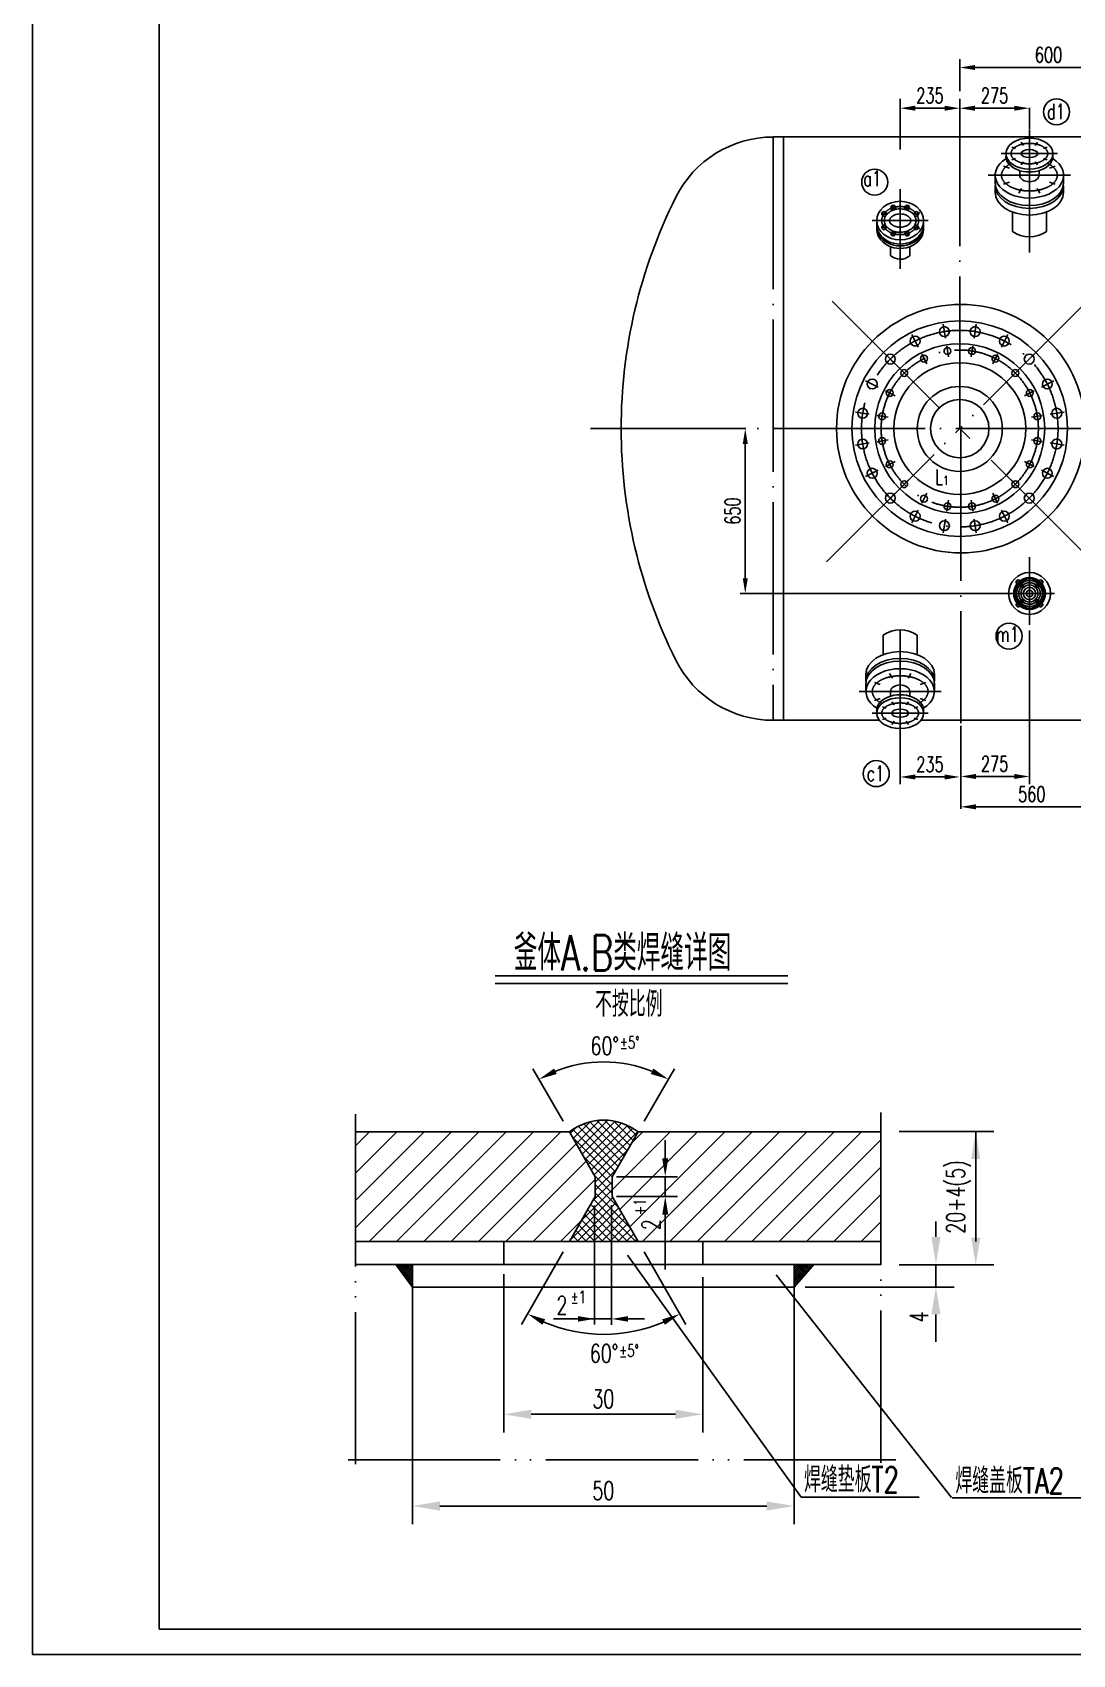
# Model space of a CAD drawing. Extents: x -54047 to 31317, y -2 to 11950.
# Drawn here: x -19668 to -15566, y 0 to 6396 of the extents above; entities that cross this region are included whole.
import ezdxf
from ezdxf.enums import TextEntityAlignment as Align

# ---------------------------------------------------------------- set-up
doc = ezdxf.new("R2010")
doc.units = 0
doc.header["$LTSCALE"] = 20
for name, pattern in [('DASHDOT-M', [36, 30, -3, 0, -3]), ('DASHDOT-S', [14, 10, -2, 0, -2]), ('DIVIDE-M', [39, 30, -3, 0, -3, 0, -3])]:
    doc.linetypes.add(name, pattern=pattern)
doc.layers.get('0').update_dxf_attribs({"linetype": 'CONTINUOUS'})
doc.styles.add('HZ', font='ROMANS.shx', dxfattribs={"width": 0.7, "height": 60, "bigfont": 'HLFSD.shx'})

msp = doc.modelspace()

# ---------------------------------------------------------------- hatches: boundary and pattern name
at = {"linetype": 'Continuous'}
h = msp.add_hatch(dxfattribs=at)
h.set_pattern_fill('ANSI31', scale=24, style=0)
h.set_pattern_definition([(45, (-32890.174, -6563.706), (-53.88154, 53.88154), [])])
h.paths.add_polyline_path([(-16322, 1629), (-16322, 2061.1), (-17279.7, 2061.1), (-17382, 1884.1), (-17382, 1845), (-17382, 1806), (-17279.8, 1629), (-17024.2, 1629)])
h.paths.add_polyline_path([(-18393.7, 2061.1), (-18393.7, 1629), (-17809, 1629), (-17550.5, 1629), (-17448.3, 1806), (-17448.3, 1845), (-17448.3, 1884.1), (-17550.5, 2061.1)])
h.paths.add_polyline_path([(-17174.8, 1662.7), (-17174.8, 1732.3), (-17282.8, 1732.3), (-17282.8, 1662.7)], flags=24)
h.paths.add_polyline_path([(-17236.4, 1726.5), (-17236.4, 1803.3), (-17308.4, 1803.3), (-17308.4, 1726.5)], flags=24)
h = msp.add_hatch(dxfattribs=at)
h.set_pattern_fill('ANSI37', scale=7.2, style=0)
h.set_pattern_definition([(45, (-32890.174, -6563.706), (-16.16446, 16.16446), []), (135, (-32890.174, -6563.706), (-16.16446, -16.16446), [])])
h.paths.add_polyline_path([(-17279.7, 2061.1, 0.341467), (-17550.5, 2061.1), (-17448.3, 1884.1), (-17448.3, 1845), (-17448.3, 1806), (-17550.5, 1629), (-17384.3, 1629), (-17279.8, 1629), (-17382, 1806), (-17382, 1845), (-17382, 1884.1)])
h = msp.add_hatch(dxfattribs=at)
h.set_pattern_fill('ANSI37', scale=1.8, angle=-90, style=0)
h.set_pattern_definition([(315, (-27084.947, 11134.877), (4.0411153, 4.0411153), []), (45, (-27084.947, 11134.877), (-4.0411153, 4.0411153), [])])
h.paths.add_polyline_path([(-16664.2, 1449), (-16585.6, 1539), (-16664.2, 1539)])
h.paths.add_polyline_path([(-18169, 1449), (-18169, 1539), (-18236.6, 1539)])

# ---------------------------------------------------------------- linework, layer by layer
at = {"color": 7, "linetype": 'Continuous'}
for p, q in [((-19667.8, 0), (-19667.8, 11880)), ((-16011.1, 6164.3), (-16011.1, 6290.5)), ((-16011.1, 6288.5), (-16011.1, 6255.7)), ((-15951.1, 6257.7), (-15411, 6257.7)), ((-16246.1, 5934.3), (-16246.1, 6134.3)), ((-16246.1, 6132.3), (-16246.1, 6095.2)), ((-16186.1, 6097.2), (-16071.1, 6097.2)), ((-16011.1, 5934.3), (-16011.1, 6134.3)), ((-16011.1, 6132.3), (-16011.1, 6095.2)), ((-15951.1, 6097.2), (-15796.5, 6097.2)), ((-15736.5, 6014.1), (-15736.5, 6099.2)), ((-16874.9, 4833.8), (-16854.9, 4833.8)), ((-16856.9, 4243.8), (-16856.9, 4773.8)), ((-15836.1, 4183.8), (-16876.9, 4183.8)), ((-16874.9, 4183.8), (-16854.9, 4183.8)), ((-15736.1, 4037.2), (-15736.1, 3431.5)), ((-16246.1, 3656), (-16246.1, 3431.5)), ((-16007.1, 3438), (-16007.1, 3661.5)), ((-16007.1, 3614.7), (-16007.1, 3334.7)), ((-16246.1, 3433.5), (-16246.1, 3462.3)), ((-16186.1, 3460.3), (-16071.1, 3460.3)), ((-15951.1, 3462.3), (-15796.1, 3462.3)), ((-16007.1, 3385.3), (-16007.1, 3340.6)), ((-15947.1, 3342.6), (-15507.1, 3342.6)), ((-17842.9, 2646), (-16689.5, 2646)), ((-17574.5, 2102.7), (-17694.2, 2310.1)), ((-17255.7, 2102.7), (-17136, 2310.1)), ((-16250, 2062.2), (-15876.2, 2062.2)), ((-15948.2, 2062.2), (-15948.2, 1629)), ((-17172.5, 1956.1), (-17172.5, 2028.1)), ((-17364.1, 1884.1), (-17124.5, 1884.1)), ((-17172.5, 1884.1), (-17172.5, 1806)), ((-17365, 1806), (-17124.5, 1806)), ((-17451.2, 1770.1), (-17451.2, 1301.7)), ((-17384.3, 1772.1), (-17384.3, 1299.8)), ((-17172.5, 1734), (-17172.5, 1518.8)), ((-16105, 1647), (-16105, 1708)), ((-18169, 1449), (-18236.6, 1539)), ((-17574.5, 1587.3), (-17739.5, 1301.6)), ((-16636.2, 621.1), (-17321, 1575.3)), ((-17255.7, 1587.3), (-17090.7, 1301.6)), ((-16664.2, 1449), (-16585.6, 1539)), ((-16250, 1536.4), (-15876.2, 1536.4)), ((-16105, 1539), (-16105, 1449)), ((-17809, 1500.4), (-17809, 875.3)), ((-17024.2, 1487.4), (-17024.2, 875.3)), ((-16043.1, 619.3), (-16735.6, 1497.4)), ((-18169, 1467), (-18169, 513.7)), ((-16664.2, 1467), (-16664.2, 513.7)), ((-16621.2, 1449), (-16033, 1449)), ((-17384.3, 1323.5), (-17613.7, 1323.5)), ((-17319.5, 1323.5), (-17254.7, 1323.5)), ((-16105, 1341), (-16105, 1233)), ((-17132.2, 947.3), (-17701, 947.3)), ((-16772.2, 585.7), (-18061, 585.7)), ((-16636.2, 621.1), (-16171.2, 621.1)), ((-16041.7, 617.5), (-15529.7, 617.5)), ((-2867.8, 0), (-19667.8, 0))]:
    msp.add_line(p, q, dxfattribs=at)
at = {"color": 4, "linetype": 'Continuous'}
for p, q in [((-19167.8, 100), (-19167.8, 11780)), ((-14839.2, 5983.8), (-16746.5, 5983.8)), ((-16706.5, 5983.8), (-16706.5, 3683.8)), ((-15759.7, 5950.6), (-15768.8, 5963.3)), ((-15713.4, 5950.6), (-15704.3, 5963.3)), ((-15791.9, 5938.4), (-15806.2, 5943.6)), ((-15791.9, 5898.4), (-15806.2, 5893.3)), ((-15759.7, 5886.3), (-15768.8, 5873.6)), ((-15713.4, 5886.3), (-15704.3, 5873.6)), ((-15681.2, 5938.4), (-15666.9, 5943.6)), ((-15681.2, 5898.4), (-15666.9, 5893.3)), ((-15871.5, 5833), (-15871.5, 5799.4)), ((-15815.3, 5860.5), (-15838.1, 5868.5)), ((-15774.5, 5833), (-15774.5, 5851.1)), ((-15698.5, 5833), (-15698.5, 5851.1)), ((-15657.8, 5860.5), (-15635, 5868.5)), ((-15601.5, 5833), (-15601.5, 5799.4)), ((-15871.5, 5762.1), (-15871.5, 5788.5)), ((-15815.3, 5805.5), (-15838.1, 5797.6)), ((-15767.4, 5780.7), (-15778.2, 5762.4)), ((-15705.7, 5780.7), (-15694.9, 5762.4)), ((-15657.8, 5805.5), (-15635, 5797.6)), ((-15601.5, 5762.1), (-15601.5, 5788.5)), ((-15803.5, 5610.6), (-15803.5, 5687.7)), ((-15669.5, 5610.6), (-15669.5, 5687.7)), ((-16284.1, 5516.5), (-16284.1, 5551)), ((-16208.1, 5515.7), (-16208.1, 5551)), ((-16313.1, 4019.8), (-16313.1, 3946.3)), ((-16179.1, 4019.8), (-16179.1, 3946.3)), ((-16381.1, 3868.3), (-16381.1, 3841.8)), ((-16277, 3849.7), (-16287.8, 3867.9)), ((-16215.2, 3849.7), (-16204.5, 3867.9)), ((-16111.1, 3868.3), (-16111.1, 3841.8)), ((-16381.1, 3797.3), (-16381.1, 3831)), ((-16324.8, 3824.8), (-16347.6, 3832.8)), ((-16284.1, 3797.3), (-16284.1, 3779.2)), ((-16208.1, 3797.3), (-16208.1, 3779.2)), ((-16167.4, 3824.8), (-16144.6, 3832.8)), ((-16111.1, 3797.3), (-16111.1, 3831)), ((-16324.8, 3769.8), (-16347.6, 3761.9)), ((-16301.5, 3731.9), (-16315.7, 3737.1)), ((-16269.3, 3744.1), (-16278.4, 3756.7)), ((-16223, 3744.1), (-16213.8, 3756.7)), ((-16190.7, 3731.9), (-16176.5, 3737.1)), ((-16167.4, 3769.8), (-16144.6, 3761.9)), ((-16746.5, 3683.8), (-16328.2, 3683.8)), ((-16301.5, 3691.9), (-16315.7, 3686.8)), ((-16269.3, 3679.7), (-16278.4, 3667.1)), ((-16223, 3679.7), (-16213.8, 3667.1)), ((-16190.7, 3691.9), (-16176.5, 3686.8)), ((-16164, 3683.8), (-14459.2, 3683.8)), ((-17842.9, 2676), (-16689.5, 2676)), ((-18393.7, 2061.1), (-17550.5, 2061.1)), ((-17448.3, 1884.1), (-17550.5, 2061.1)), ((-17382, 1884.1), (-17279.7, 2061.1)), ((-17279.7, 2061.1), (-16322, 2061.1)), ((-17448.3, 1884.1), (-17448.3, 1845)), ((-17382, 1884.1), (-17382, 1845)), ((-17448.3, 1806), (-17550.5, 1628.9)), ((-17448.3, 1806), (-17448.3, 1845)), ((-17382, 1806), (-17382, 1845)), ((-17382, 1806), (-17279.7, 1628.9)), ((-18393.7, 1629), (-17809, 1629)), ((-17809, 1539), (-17809, 1629)), ((-17809, 1629), (-17384.3, 1629)), ((-17384.2, 1629), (-17024.2, 1629)), ((-17024.2, 1629), (-16322, 1629)), ((-17024.2, 1539), (-17024.2, 1629)), ((-16322, 1537.4), (-18393.7, 1537.4)), ((-18169, 1449), (-18169, 1539)), ((-16664.2, 1449), (-16664.2, 1539)), ((-18169, 1449), (-17809, 1449)), ((-17809, 1449), (-16664.2, 1449)), ((-2967.8, 100), (-19167.8, 100))]:
    msp.add_line(p, q, dxfattribs=at)
at = {"color": 1, "linetype": 'DASHDOT-M'}
for p, q in [((-16746.5, 5983.8), (-16746.5, 3683.8)), ((-16011.1, 4833.8), (-16011.1, 5983.8)), ((-15736.5, 5863.2), (-15736.5, 6012.1)), ((-15736.5, 5542.4), (-15736.5, 5995)), ((-15625.5, 5918.4), (-15847.5, 5918.4)), ((-15574.5, 5833), (-15898.5, 5833)), ((-16246.1, 5694.5), (-16246.1, 5778.2)), ((-15736.5, 5803.8), (-15736.5, 5528.5)), ((-16269.7, 5695.7), (-16278, 5715.6)), ((-16246.1, 5464.5), (-16246.1, 5723.1)), ((-16246.1, 5501.8), (-16246.1, 5723.1)), ((-16222.5, 5695.7), (-16214.2, 5715.6)), ((-16357.1, 5654.1), (-16135.1, 5654.1)), ((-16299.9, 5676.4), (-16319.8, 5684.6)), ((-16299.9, 5631.8), (-16319.8, 5623.6)), ((-16190.7, 5677.1), (-16169.2, 5686)), ((-16189.1, 5630.5), (-16169.2, 5622.2)), ((-16269.7, 5612.5), (-16278, 5592.6)), ((-16222.5, 5612.5), (-16214.2, 5592.6)), ((-16514.4, 5337), (-16011.1, 4833.8)), ((-15492.9, 5352), (-16011.1, 4833.8)), ((-17467.1, 4833.8), (-8994.1, 4833.8)), ((-16536.9, 4308), (-16011.1, 4833.8)), ((-15462.8, 4285.4), (-16011.1, 4833.8)), ((-16007.1, 4833.8), (-16007.1, 3672)), ((-15736.1, 4327.2), (-15736.1, 4060.2)), ((-15772.7, 4220.3), (-15787.9, 4235.6)), ((-15736.1, 4282.8), (-15736.1, 4084.8)), ((-15736.1, 4252.8), (-15736.1, 4114.8)), ((-15699.6, 4220.3), (-15684.3, 4235.6)), ((-15637.1, 4183.8), (-15835.1, 4183.8)), ((-15667.1, 4183.8), (-15805.1, 4183.8)), ((-15760.2, 4207.9), (-15772.1, 4219.8)), ((-15760.2, 4159.6), (-15772.1, 4147.8)), ((-15712, 4207.9), (-15700.1, 4219.8)), ((-15712, 4159.6), (-15700.1, 4147.8)), ((-15772.7, 4147.2), (-15787.9, 4131.9)), ((-15699.6, 4147.2), (-15684.3, 4131.9)), ((-16246.1, 4040.6), (-16246.1, 3628.2)), ((-16084.1, 3797.3), (-16408.1, 3797.3)), ((-16135.1, 3711.9), (-16357.1, 3711.9))]:
    msp.add_line(p, q, dxfattribs=at)
at = {"color": 1, "linetype": 'DASHDOT-S'}
for p, q in [((-16076.3, 5245.2), (-16067.6, 5190.5)), ((-15945.9, 5245.2), (-15954.6, 5190.5)), ((-16200.2, 5205), (-16175.1, 5155.6)), ((-15822, 5205), (-15847.1, 5155.6)), ((-16305.7, 5128.4), (-16266.5, 5089.2)), ((-16141.1, 5088.8), (-16160.5, 5127)), ((-16055.9, 5116.5), (-16062.6, 5158.9)), ((-15966.3, 5116.5), (-15959.6, 5158.9)), ((-15881.2, 5088.8), (-15861.7, 5127)), ((-15716.5, 5128.4), (-15755.7, 5089.2)), ((-16213.5, 5036.2), (-16243.9, 5066.5)), ((-15808.7, 5036.2), (-15778.4, 5066.5)), ((-16382.3, 5022.9), (-16332.9, 4997.7)), ((-15639.9, 5022.9), (-15689.3, 4997.7)), ((-16266.1, 4963.7), (-16304.4, 4983.2)), ((-15756.1, 4963.7), (-15717.8, 4983.2)), ((-16422.6, 4898.9), (-16367.9, 4890.3)), ((-16293.8, 4878.5), (-16336.2, 4885.3)), ((-15728.4, 4878.5), (-15686, 4885.3)), ((-15599.6, 4898.9), (-15654.4, 4890.3)), ((-16422.6, 4768.6), (-16367.9, 4777.3)), ((-16293.8, 4789), (-16336.2, 4782.3)), ((-15728.4, 4789), (-15686, 4782.3)), ((-15599.6, 4768.6), (-15654.4, 4777.3)), ((-16382.3, 4644.6), (-16332.9, 4669.8)), ((-16266.1, 4703.8), (-16304.4, 4684.3)), ((-15756.1, 4703.8), (-15717.8, 4684.3)), ((-15639.9, 4644.6), (-15689.3, 4669.8)), ((-16213.5, 4631.4), (-16243.9, 4601)), ((-15808.7, 4631.4), (-15778.4, 4601)), ((-16305.7, 4539.2), (-16266.5, 4578.4)), ((-16141.1, 4578.7), (-16160.5, 4540.5)), ((-16055.9, 4551.1), (-16062.6, 4508.6)), ((-15966.3, 4551.1), (-15959.6, 4508.6)), ((-15881.2, 4578.7), (-15861.7, 4540.5)), ((-15716.5, 4539.2), (-15755.7, 4578.4)), ((-16200.2, 4462.6), (-16175.1, 4511.9)), ((-15822, 4462.6), (-15847.1, 4511.9)), ((-16076.3, 4422.3), (-16067.6, 4477)), ((-15945.9, 4422.3), (-15954.6, 4477))]:
    msp.add_line(p, q, dxfattribs=at)
at = {"color": 3, "linetype": 'DIVIDE-M'}
for p, q in [((-18393.7, 2130.3), (-18393.7, 710.6)), ((-16322, 2136.7), (-16322, 695.4)), ((-16263, 768.3), (-18444.4, 768.3))]:
    msp.add_line(p, q, dxfattribs=at)
at = {"color": 4, "linetype": 'Continuous'}
for centre, radius in [((-15629.4, 6082.9), 51.3), ((-16346.6, 5805.6), 51.3), ((-16273.9, 5705.6), 9), ((-16218.4, 5705.6), 9), ((-16309.9, 5680.5), 9), ((-16309.9, 5627.7), 9), ((-16182.4, 5680.5), 9), ((-16182.4, 5627.7), 9), ((-16273.9, 5602.5), 9), ((-16218.4, 5602.5), 9), ((-16007.1, 4833.8), 490), ((-16011.1, 4833.8), 425), ((-16187, 5179), 19.5), ((-16071.7, 5216.5), 19.5), ((-15950.5, 5216.5), 19.5), ((-15835.2, 5179), 19.5), ((-16011.1, 4833.8), 335), ((-16285.1, 5107.8), 19.5), ((-16151.8, 5110), 13.5), ((-16059.6, 5139.9), 13.5), ((-15962.6, 5139.9), 13.5), ((-15870.4, 5110), 13.5), ((-15737.1, 5107.8), 19.5), ((-16011.1, 4833.8), 260), ((-16230.3, 5053), 13.5), ((-15791.9, 5053), 13.5), ((-16356.4, 5009.7), 19.5), ((-16011.1, 4832.6), 167.5), ((-15665.8, 5009.7), 19.5), ((-16287.3, 4974.5), 13.5), ((-16011.1, 4833.8), 115.1), ((-15734.9, 4974.5), 13.5), ((-16393.8, 4894.4), 19.5), ((-16317.3, 4882.3), 13.5), ((-15704.9, 4882.3), 13.5), ((-15628.4, 4894.4), 19.5), ((-16317.3, 4785.3), 13.5), ((-15704.9, 4785.3), 13.5), ((-16393.8, 4773.1), 19.5), ((-15628.4, 4773.1), 19.5), ((-16356.4, 4657.8), 19.5), ((-16287.3, 4693), 13.5), ((-15734.9, 4693), 13.5), ((-15665.8, 4657.8), 19.5), ((-16230.3, 4614.6), 13.5), ((-15791.9, 4614.6), 13.5), ((-16285.1, 4559.8), 19.5), ((-16151.8, 4557.5), 13.5), ((-15870.4, 4557.5), 13.5), ((-15737.1, 4559.8), 19.5), ((-16187, 4488.5), 19.5), ((-16059.6, 4527.6), 13.5), ((-15962.6, 4527.6), 13.5), ((-15835.2, 4488.5), 19.5), ((-16071.7, 4451), 19.5), ((-15950.5, 4451), 19.5), ((-15736.1, 4183.8), 82.5), ((-15736.1, 4183.8), 57.5), ((-15780.3, 4228), 9), ((-15736.1, 4183.8), 51), ((-15691.9, 4228), 9), ((-15766.2, 4213.8), 7), ((-15766.2, 4153.7), 7), ((-15736.1, 4183.8), 34), ((-15736.1, 4183.8), 24.5), ((-15736.1, 4183.8), 12.5), ((-15706.1, 4213.8), 7), ((-15706.1, 4153.7), 7), ((-15780.3, 4139.6), 9), ((-15691.9, 4139.6), 9), ((-15816.9, 4015.4), 51.3), ((-16340.3, 3473.4), 51.3)]:
    msp.add_circle(centre, radius, dxfattribs=at)
at = {"color": 1, "linetype": 'DASHDOT-M'}
for centre, radius in [((-16011.1, 4833.8), 387.5), ((-16011.1, 4833.8), 310), ((-15736.1, 4183.8), 62.5), ((-15736.1, 4183.8), 42.5)]:
    msp.add_circle(centre, radius, dxfattribs=at)
at = {"color": 4, "linetype": 'Continuous'}
for centre, radius, start, end in [((-16746.5, 5553.7), 430, 90, 153.43495), ((-15306.5, 4833.8), 2039.9, 153.43495, 180), ((-15736.5, 5707.7), 118, 235.38778, 304.61225), ((-16245.6, 5559.5), 57.7, 228.18713, 310.58579), ((-15306.5, 4833.8), 2039.9, 180, 206.56505), ((-16246.1, 3922.7), 118, 55.38775, 124.61222), ((-16746.5, 4113.8), 430, 206.56505, 270), ((-17415.1, 1886), 221.4, 52.29336, 127.70664)]:
    msp.add_arc(centre, radius, start, end, dxfattribs=at)
at = {"color": 7, "linetype": 'Continuous'}
for centre, radius, start, end in [((-17415.1, 1826.6), 510.2, 68.0921, 111.9079), ((-17415.1, 1863.4), 600.8, 246.87085, 293.12915)]:
    msp.add_arc(centre, radius, start, end, dxfattribs=at)
at = {"color": 4, "linetype": 'Continuous', "extrusion": (0, 0, -1)}
for major_axis, ratio in [((-92.5, 0), 0.659459), ((-33, 0), 0.483876)]:
    msp.add_ellipse((-15736.5, 5918.4), major_axis=major_axis, ratio=ratio, dxfattribs=at)
at = {"color": 1, "linetype": 'DASHDOT-M', "extrusion": (0, 0, -1)}
msp.add_ellipse((-15736.5, 5918.4), major_axis=(-72.5, 0), ratio=0.555876, dxfattribs=at)
at = {"color": 4, "linetype": 'Continuous', "extrusion": (0, 0, -1)}
for centre, major_axis, ratio, start_param, end_param in [((-15736.5, 5833), (135, 0), 0.665859, -0.823597, 3.965189), ((-15736.5, 5906.8), (-92.5, 0), 0.659459, 3.045666, 6.379112), ((-15736.5, 5833), (-38, 0), 0.681241, 3.141593, 6.283185), ((-15736.5, 5803.1), (-135, 0), 0.665859, 3.141593, 6.283185), ((-15736.5, 5792.2), (-135, 0), 0.665859, 3.141593, 6.283185), ((-15736.5, 5765.8), (-135, 0), 0.665859, 3.141593, 6.283185), ((-16246.1, 5654.1), (92.5, 0), 0.822921, 3.141593, 6.283185)]:
    msp.add_ellipse(centre, major_axis=major_axis, ratio=ratio, start_param=start_param, end_param=end_param, dxfattribs=at)
at = {"color": 1, "linetype": 'DASHDOT-M', "extrusion": (0, 0, -1)}
for centre, major_axis, ratio, start_param, end_param in [((-15736.5, 5833), (-110, 0), 0.564191, 2.282577, 7.142201), ((-16246.1, 5654.1), (72.5, 0), 0.76443, 3.141593, 6.283185), ((-16246.1, 3797.3), (110, 0), 0.564191, 2.282577, 7.142201)]:
    msp.add_ellipse(centre, major_axis=major_axis, ratio=ratio, start_param=start_param, end_param=end_param, dxfattribs=at)
at = {"color": 1, "linetype": 'DASHDOT-M'}
for centre, major_axis, ratio, start_param, end_param in [((-15736.5, 5833), (110, 0), 0.564191, 2.282577, 7.142201), ((-16246.1, 5654.1), (72.5, 0), 0.76443, 3.141593, 6.283185), ((-16246.1, 3797.3), (-110, 0), 0.564191, 2.282577, 7.142201)]:
    msp.add_ellipse(centre, major_axis=major_axis, ratio=ratio, start_param=start_param, end_param=end_param, dxfattribs=at)
at = {"color": 4, "linetype": 'Continuous'}
for centre, major_axis, ratio, start_param, end_param in [((-16246.1, 5637.7), (92.5, 0), 0.822921, 3.033671, 6.391107), ((-16246.1, 5630.4), (92.5, 0), 0.822921, 3.033671, 6.391107), ((-16246.1, 5620.4), (92.5, 0), 0.822921, 3.033671, 6.391107), ((-16246.1, 5654.1), (92.5, 0), 0.822921, 3.141593, 6.283185), ((-16246.1, 3864.6), (-135, 0), 0.665859, 3.141593, 6.283185), ((-16246.1, 3838.1), (-135, 0), 0.665859, 3.141593, 6.283185), ((-16246.1, 3827.3), (-135, 0), 0.665859, 3.141593, 6.283185), ((-16246.1, 3797.3), (-135, 0), 0.665859, 2.317996, 7.106782), ((-16246.1, 3723.6), (-92.5, 0), 0.659459, 3.045666, 6.379112), ((-16246.1, 3797.3), (-38, 0), 0.681241, 3.141593, 6.283185)]:
    msp.add_ellipse(centre, major_axis=major_axis, ratio=ratio, start_param=start_param, end_param=end_param, dxfattribs=at)
for major_axis, ratio in [((-92.5, 0), 0.659459), ((-33, 0), 0.483876)]:
    msp.add_ellipse((-16246.1, 3711.9), major_axis=major_axis, ratio=ratio, dxfattribs=at)
at = {"color": 1, "linetype": 'DASHDOT-M'}
msp.add_ellipse((-16246.1, 3711.9), major_axis=(-72.5, 0), ratio=0.555876, dxfattribs=at)
at = {"color": 4, "linetype": 'Continuous'}
for points, knots in [([(-16308.6, 5654.1), (-16308.6, 5655.9), (-16308.5, 5657.7), (-16308, 5660.5), (-16307.8, 5661.5), (-16307.2, 5663.6), (-16306.9, 5664.6), (-16305.5, 5668.6), (-16304, 5671.5), (-16300.9, 5676.1), (-16299.5, 5677.8), (-16296.5, 5681.2), (-16294.8, 5682.8), (-16291.1, 5685.9), (-16289.1, 5687.4), (-16285, 5690.1), (-16282.9, 5691.2), (-16278.6, 5693.4), (-16276.3, 5694.4), (-16271.6, 5696.2), (-16269.1, 5696.9), (-16264.1, 5698.3), (-16261.5, 5698.8), (-16255.3, 5699.8), (-16251.5, 5700.1), (-16244, 5700.3), (-16240.3, 5700.1), (-16233.6, 5699.3), (-16230.6, 5698.8), (-16224.3, 5697.3), (-16221, 5696.3), (-16214.8, 5693.9), (-16211.8, 5692.6), (-16206.3, 5689.5), (-16203.8, 5687.9), (-16199.1, 5684.3), (-16197, 5682.4), (-16192.3, 5677.5), (-16190, 5674.4), (-16187.1, 5669.1), (-16186.1, 5667), (-16185, 5663.8), (-16184.7, 5662.7), (-16184.2, 5660.6), (-16184, 5659.5), (-16183.7, 5657), (-16183.6, 5655.6), (-16183.6, 5654.1)], [3.141593, 3.141593, 3.141593, 3.141593, 3.276898, 3.276898, 3.354112, 3.354112, 3.431327, 3.431327, 3.651544, 3.651544, 3.783637, 3.783637, 3.915729, 3.915729, 4.047821, 4.047821, 4.16634, 4.16634, 4.28486, 4.28486, 4.40338, 4.40338, 4.5219, 4.5219, 4.687647, 4.687647, 4.853394, 4.853394, 4.989509, 4.989509, 5.146305, 5.146305, 5.303101, 5.303101, 5.459898, 5.459898, 5.616694, 5.616694, 5.852979, 5.852979, 6.012215, 6.012215, 6.0926, 6.0926, 6.172985, 6.172985, 6.283185, 6.283185, 6.283185, 6.283185]), ([(-16308.6, 5654.1), (-16308.6, 5652.3), (-16308.5, 5650.5), (-16308, 5647.7), (-16307.8, 5646.7), (-16307.2, 5644.6), (-16306.9, 5643.6), (-16305.5, 5639.6), (-16304, 5636.7), (-16300.9, 5632.1), (-16299.5, 5630.4), (-16296.5, 5627), (-16294.8, 5625.4), (-16291.1, 5622.3), (-16289.1, 5620.8), (-16285, 5618.1), (-16282.9, 5617), (-16278.6, 5614.8), (-16276.3, 5613.8), (-16271.6, 5612), (-16269.1, 5611.3), (-16264.1, 5609.9), (-16261.5, 5609.4), (-16255.3, 5608.4), (-16251.5, 5608.1), (-16244, 5607.9), (-16240.3, 5608.1), (-16233.6, 5608.9), (-16230.6, 5609.4), (-16224.3, 5610.9), (-16221, 5611.9), (-16214.8, 5614.2), (-16211.8, 5615.6), (-16206.3, 5618.7), (-16203.8, 5620.3), (-16199.1, 5623.9), (-16197, 5625.8), (-16192.3, 5630.7), (-16190, 5633.8), (-16187.1, 5639.1), (-16186.1, 5641.2), (-16185, 5644.4), (-16184.7, 5645.5), (-16184.2, 5647.6), (-16184, 5648.7), (-16183.7, 5651.2), (-16183.6, 5652.6), (-16183.6, 5654.1)], [3.141593, 3.141593, 3.141593, 3.141593, 3.276898, 3.276898, 3.354112, 3.354112, 3.431327, 3.431327, 3.651544, 3.651544, 3.783637, 3.783637, 3.915729, 3.915729, 4.047821, 4.047821, 4.16634, 4.16634, 4.28486, 4.28486, 4.40338, 4.40338, 4.5219, 4.5219, 4.687647, 4.687647, 4.853394, 4.853394, 4.989509, 4.989509, 5.146305, 5.146305, 5.303102, 5.303102, 5.459898, 5.459898, 5.616694, 5.616694, 5.852981, 5.852981, 6.01223, 6.01223, 6.092565, 6.092565, 6.1729, 6.1729, 6.283185, 6.283185, 6.283185, 6.283185]), ([(-16288.6, 5654.1), (-16288.6, 5654.8), (-16288.6, 5655.5), (-16288.4, 5656.3), (-16288.4, 5656.4), (-16288.3, 5656.7), (-16288.3, 5656.9), (-16288.2, 5657.3), (-16288.1, 5657.6), (-16287.9, 5658.2), (-16287.8, 5658.6), (-16287.6, 5659.2), (-16287.5, 5659.5), (-16287, 5660.6), (-16286.6, 5661.3), (-16285.6, 5663), (-16284.9, 5664.1), (-16283.1, 5666.2), (-16282.1, 5667.3), (-16279.3, 5669.8), (-16277.4, 5671.2), (-16274.2, 5673.1), (-16273, 5673.8), (-16269.2, 5675.7), (-16266.3, 5676.9), (-16260.1, 5678.7), (-16256.8, 5679.4), (-16250, 5680.2), (-16246.6, 5680.3), (-16239.7, 5680), (-16236.3, 5679.5), (-16230.3, 5678.2), (-16227.7, 5677.5), (-16222.8, 5675.6), (-16220.5, 5674.5), (-16216.4, 5672.2), (-16214.6, 5671), (-16211.4, 5668.5), (-16210, 5667.2), (-16207.7, 5664.6), (-16206.8, 5663.4), (-16205.7, 5661.4), (-16205.3, 5660.7), (-16204.7, 5659.3), (-16204.4, 5658.7), (-16204.1, 5657.5), (-16203.9, 5657), (-16203.8, 5656.1), (-16203.7, 5655.8), (-16203.6, 5655.1), (-16203.6, 5654.8), (-16203.6, 5654.3), (-16203.6, 5654.2), (-16203.6, 5654.1)], [3.141593, 3.141593, 3.141593, 3.141593, 3.272719, 3.272719, 3.299833, 3.299833, 3.326947, 3.326947, 3.381175, 3.381175, 3.435404, 3.435404, 3.489632, 3.489632, 3.598088, 3.598088, 3.741978, 3.741978, 3.885869, 3.885869, 4.069227, 4.069227, 4.166171, 4.166171, 4.367564, 4.367564, 4.568957, 4.568957, 4.77035, 4.77035, 4.971743, 4.971743, 5.141026, 5.141026, 5.310309, 5.310309, 5.479591, 5.479591, 5.648874, 5.648874, 5.818157, 5.818157, 5.928243, 5.928243, 6.038329, 6.038329, 6.130534, 6.130534, 6.196626, 6.196626, 6.262717, 6.262717, 6.283185, 6.283185, 6.283185, 6.283185]), ([(-16288.6, 5654.1), (-16288.6, 5653.4), (-16288.6, 5652.7), (-16288.4, 5651.9), (-16288.4, 5651.8), (-16288.3, 5651.5), (-16288.3, 5651.3), (-16288.2, 5650.9), (-16288.1, 5650.6), (-16287.9, 5650), (-16287.8, 5649.6), (-16287.6, 5649), (-16287.5, 5648.6), (-16287, 5647.6), (-16286.6, 5646.9), (-16285.6, 5645.2), (-16284.9, 5644.1), (-16283.1, 5642), (-16282.1, 5640.9), (-16279.3, 5638.4), (-16277.4, 5637), (-16274.2, 5635.1), (-16273, 5634.4), (-16269.2, 5632.5), (-16266.3, 5631.3), (-16260.1, 5629.5), (-16256.8, 5628.8), (-16250, 5628), (-16246.6, 5627.9), (-16239.7, 5628.2), (-16236.3, 5628.7), (-16230.3, 5630), (-16227.7, 5630.7), (-16222.8, 5632.6), (-16220.5, 5633.6), (-16216.4, 5636), (-16214.6, 5637.2), (-16211.4, 5639.7), (-16210, 5641), (-16207.7, 5643.6), (-16206.8, 5644.8), (-16205.7, 5646.7), (-16205.3, 5647.5), (-16204.7, 5648.9), (-16204.4, 5649.5), (-16204.1, 5650.7), (-16203.9, 5651.2), (-16203.8, 5652.1), (-16203.7, 5652.4), (-16203.6, 5653.1), (-16203.6, 5653.5), (-16203.6, 5653.9), (-16203.6, 5654), (-16203.6, 5654.1)], [3.141593, 3.141593, 3.141593, 3.141593, 3.272719, 3.272719, 3.299833, 3.299833, 3.326947, 3.326947, 3.381175, 3.381175, 3.435404, 3.435404, 3.489632, 3.489632, 3.598088, 3.598088, 3.741978, 3.741978, 3.885869, 3.885869, 4.069227, 4.069227, 4.166171, 4.166171, 4.367564, 4.367564, 4.568957, 4.568957, 4.770351, 4.770351, 4.971744, 4.971744, 5.141027, 5.141027, 5.31031, 5.31031, 5.479593, 5.479593, 5.648876, 5.648876, 5.818159, 5.818159, 5.928244, 5.928244, 6.03833, 6.03833, 6.130712, 6.130712, 6.197455, 6.197455, 6.264198, 6.264198, 6.283185, 6.283185, 6.283185, 6.283185])]:
    msp.add_open_spline(points, degree=3, knots=knots, dxfattribs=at)
at = {"color": 7, "linetype": 'Continuous'}
for points in [[(-15951.1, 6267.7), (-15951.1, 6247.7), (-16011.1, 6257.7)], [(-16186.1, 6107.2), (-16186.1, 6087.2), (-16246.1, 6097.2)], [(-16071.1, 6107.2), (-16071.1, 6087.2), (-16011.1, 6097.2)], [(-15951.1, 6107.2), (-15951.1, 6087.2), (-16011.1, 6097.2)], [(-15796.5, 6107.2), (-15796.5, 6087.2), (-15736.5, 6097.2)], [(-16866.9, 4773.8), (-16846.9, 4773.8), (-16856.9, 4833.8)], [(-16866.9, 4243.8), (-16846.9, 4243.8), (-16856.9, 4183.8)], [(-16186.1, 3470.3), (-16186.1, 3450.3), (-16246.1, 3460.3)], [(-16071.1, 3470.3), (-16071.1, 3450.3), (-16011.1, 3460.3)], [(-15947.1, 3472.3), (-15947.1, 3452.3), (-16007.1, 3462.3)], [(-15796.1, 3472.3), (-15796.1, 3452.3), (-15736.1, 3462.3)], [(-15947.1, 3352.6), (-15947.1, 3332.6), (-16007.1, 3342.6)], [(-17600.2, 2289.2), (-17610.8, 2310.8), (-17670.2, 2268.5)], [(-17219.5, 2310.8), (-17230, 2289.2), (-17160, 2268.5)], [(-15930.2, 1954.2), (-15966.2, 1954.2), (-15948.2, 2062.2)], [(-17160.5, 1956.1), (-17184.5, 1956.1), (-17172.5, 1884.1)], [(-17160.5, 1734), (-17184.5, 1734), (-17172.5, 1806)], [(-16087, 1647), (-16123, 1647), (-16105, 1539)], [(-15930.2, 1644.4), (-15966.2, 1644.4), (-15948.2, 1536.4)], [(-16087, 1341), (-16123, 1341), (-16105, 1449)], [(-17656.5, 1300.2), (-17645.7, 1321.7), (-17715.5, 1343.1)], [(-17516, 1312.7), (-17516, 1334.3), (-17451.2, 1323.5)], [(-17319.5, 1312.7), (-17319.5, 1334.3), (-17384.3, 1323.5)], [(-17184.5, 1321.7), (-17173.8, 1300.2), (-17114.7, 1343.1)], [(-17701, 965.3), (-17701, 929.3), (-17809, 947.3)], [(-17132.2, 965.3), (-17132.2, 929.3), (-17024.2, 947.3)], [(-18061, 603.7), (-18061, 567.7), (-18169, 585.7)], [(-16772.2, 603.7), (-16772.2, 567.7), (-16664.2, 585.7)]]:
    msp.add_solid(points, dxfattribs=at)

# ---------------------------------------------------------------- texts
at = {"color": 7, "linetype": 'Continuous', "style": 'HZ', "width": 0.7}
for s, height, p in [('d1', 60, (-15666.8, 6053.9)), ('a1', 60, (-16391.4, 5789.8)), ('L', 60, (-16107.9, 4612.4)), ('1', 36, (-16076.3, 4612)), ('m1', 60, (-15868, 3993.3)), ('c1', 60, (-16377.6, 3444.4)), ('不按比例', 100, (-17449.2, 2514.7)), ('60%%d', 72, (-17467.1, 2364.1)), ('%%p5%%d', 48, (-17351.5, 2389.3)), ('2', 72, (-17601.4, 1340.9)), ('%%p1', 48, (-17545.6, 1385.6)), ('60%%d', 72, (-17469.8, 1151.3)), ('%%p5%%d', 48, (-17354.1, 1174.1)), ('焊缝垫板T2', 100, (-16625.3, 639.6)), ('焊缝盖板TA2', 100, (-16028.5, 635.2))]:
    msp.add_text(s, height=height, dxfattribs=at).set_placement(p)
at = {"color": 4, "linetype": 'Continuous', "style": 'HZ', "width": 0.7}
msp.add_text('釜体A.B类焊缝详图', height=140, dxfattribs=at).set_placement((-17769.7, 2696.9))
at = {"color": 7, "linetype": 'Continuous', "style": 'HZ', "width": 0.7}
for s, p in [('20+4(5)', (-16027.4, 1804.3)), ('4', (-16171.6, 1330.8))]:
    msp.add_text(s, height=72, rotation=90, dxfattribs=at).set_placement(p, align=Align.MIDDLE_CENTER)
for s, height, p in [('+1', 48, (-17248.4, 1732.1)), ('2', 72, (-17192.8, 1673.5))]:
    msp.add_text(s, height=height, rotation=90, dxfattribs=at).set_placement(p)
for s, p in [('30', (-17416.6, 1008)), ('50', (-17416.6, 646.4))]:
    msp.add_text(s, height=72, dxfattribs=at).set_placement(p, align=Align.MIDDLE_CENTER)
at = {"color": 7, "linetype": 'Continuous', "char_height": 60, "attachment_point": 5, "style": 'HZ'}
for s, insert in [('600', (-15661.1, 6307.7)), ('\\A1;235', (-16128.6, 6147.2)), ('\\A1;275', (-15873.8, 6147.2)), ('\\A1;235', (-16128.6, 3510.3)), ('\\A1;275', (-15873.6, 3512.3)), ('\\A1;560', (-15727.1, 3392.6))]:
    msp.add_mtext(s, dxfattribs=dict(at, insert=insert))
at = {"color": 7, "linetype": 'Continuous', "insert": (-16906.9, 4508.8), "char_height": 60, "attachment_point": 5, "rotation": 90, "style": 'HZ'}
msp.add_mtext('\\A1;650', dxfattribs=at)

doc.saveas('drawing.dxf')
